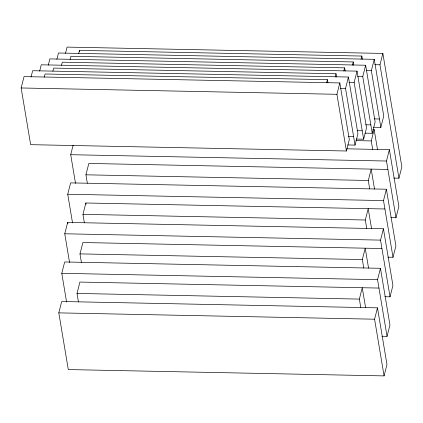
<?xml version="1.0" encoding="UTF-8"?>
<svg xmlns="http://www.w3.org/2000/svg" width="423" height="423" viewBox="0 0 423 423"><rect width="100%" height="100%" fill="white"/><g stroke="black" fill="none" stroke-linecap="round" stroke-linejoin="round"><path stroke-width="0.63" d="M21.15 87.973L24.048 76.611L339.822 82.94L349.319 139.643L346.421 151L30.646 144.671L21.15 87.973L336.925 94.297L339.822 82.94M31.043 77.018L32.656 70.71L348.43 77.039L357.927 133.737L355.029 145.1L347.764 144.952M39.651 71.117L41.264 64.809L357.038 71.133L366.535 127.836L363.637 139.199L356.372 139.051M44.256 77.15L45.06 73.993L327.413 79.651L327.957 82.887M48.259 65.216L49.872 58.903L365.646 65.232L375.143 121.935L372.245 133.298L364.98 133.15M52.864 71.249L53.668 68.092L336.021 73.75L336.565 76.986M56.867 59.315L58.48 53.002L374.255 59.331L383.746 116.034L380.853 127.392L373.583 127.249M61.472 65.348L62.276 62.192L344.629 67.849L345.173 71.085M65.475 53.414L67.088 47.101L382.863 53.43L401.85 166.831L398.952 178.194L393.813 178.088M70.081 59.442L70.884 56.291L353.237 61.948L353.781 65.184M78.689 53.541L79.492 50.385L361.845 56.048L362.389 59.278M75.511 183.381L70.71 154.702L73.121 145.237M72.534 222.921L67.733 194.247L70.63 182.884L386.405 189.213L395.902 245.916L393.004 257.274L387.859 257.173M69.557 262.461L64.756 233.787L67.654 222.424L383.428 228.753L392.925 285.456L390.027 296.819L384.888 296.713M87.339 183.217L85.932 174.81L88.83 163.447L387.891 169.443M66.585 302.006L61.779 273.327L64.677 261.969L380.457 268.298L389.948 324.996L387.05 336.359L381.911 336.253M84.362 222.762L82.956 214.35L85.853 202.992L384.919 208.983M58.808 312.872L61.7 301.509L377.48 307.838L386.971 364.536L384.079 375.899L68.299 369.57L58.808 312.872L374.582 319.196L377.48 307.838M81.39 262.302L79.979 253.89L82.876 242.532L381.943 248.523M78.414 301.842L77.007 293.435L79.899 282.072L378.966 288.068M326.609 82.808L327.413 79.651M335.217 76.907L336.021 73.75M343.825 71.006L344.629 67.849M355.029 145.1L345.533 88.396L348.43 77.039M352.433 65.105L353.237 61.948M363.637 139.199L354.141 82.496L357.038 71.133M361.041 59.199L361.845 56.048M372.245 133.298L362.749 76.595L365.646 65.232M380.853 127.392L371.357 70.694L374.255 59.331M398.952 178.194L379.965 64.788L382.863 53.43M372.668 149.335L371.262 140.928L374.154 129.565L372.837 129.538M369.691 188.88L368.285 180.468L371.183 169.11L374.524 189.07M366.72 228.42L365.308 220.008L368.206 208.65L371.547 228.61M390.836 217.634L395.981 217.734L386.485 161.031L389.382 149.673L346.939 148.822M363.743 267.96L362.337 259.553L365.229 248.19L368.57 268.15M393.004 257.274L383.508 200.576L386.405 189.213M360.766 307.5L359.36 299.093L362.257 287.73L365.599 307.69M390.027 296.819L380.536 240.116L383.428 228.753M387.05 336.359L377.559 279.656L380.457 268.298M395.981 217.734L398.873 206.371L389.382 149.673M374.826 64.687L379.965 64.788M366.218 70.588L371.357 70.694M357.609 76.489L362.749 76.595M349.001 82.395L354.141 82.496M340.393 88.296L345.533 88.396M374.302 118.879L379.447 118.985M365.694 124.785L370.839 124.885M357.086 130.686L362.231 130.786M348.478 136.587L353.623 136.687M356.087 140.621L371.262 140.928M70.71 154.702L386.485 161.031M85.932 174.81L368.285 180.468M67.733 194.247L383.508 200.576M82.956 214.35L365.308 220.008M64.756 233.787L380.536 240.116M79.979 253.89L362.337 259.553M61.779 273.327L377.559 279.656M77.007 293.435L359.36 299.093M374.154 129.565L377.501 149.525M336.925 94.297L346.421 151M374.582 319.196L384.079 375.899M79.492 50.385L79.709 51.68M85.853 202.992L86.07 204.277M67.654 222.424L67.87 223.73"/></g></svg>
